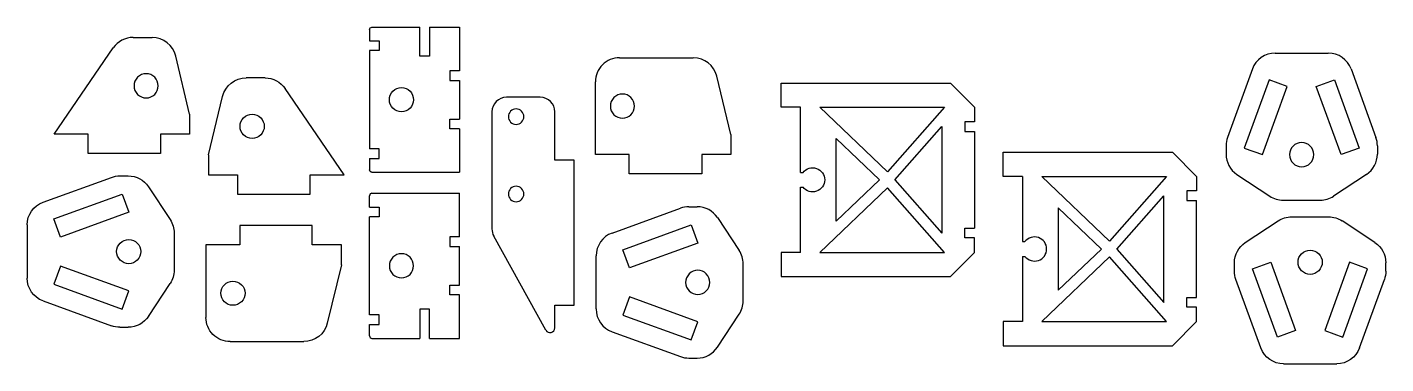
# Model space of a CAD drawing. Extents: x 4 to 285, y 29 to 99.
import ezdxf

# ---------------------------------------------------------------- set-up
doc = ezdxf.new("R2010")
doc.units = 0
doc.layers.get('0').update_dxf_attribs({"linetype": 'CONTINUOUS'})

msp = doc.modelspace()

# ---------------------------------------------------------------- linework, layer by layer
for points in [[(75.17, 98.58, -0.414214), (75.67, 99.08), (85.57, 99.08)], [(26.31, 96.95, 0.247535), (22.18, 94.77)], [(37.98, 81.06), (35.09, 93.11, 0.346735), (30.23, 96.95)], [(126.87, 92.75, 0.414214), (121.87, 87.75)], [(149.87, 76.86), (146.98, 88.92, 0.346735), (142.12, 92.75)], [(262.41, 93.72, 0.315299), (257.71, 90.43), (252.57, 76.28, 0.087489), (252.26, 74.57)], [(278.11, 90.43, 0.315299), (273.41, 93.72)], [(41.9, 72.69), (44.8, 84.74, -0.346735), (49.66, 88.58)], [(53.58, 88.58, -0.247535), (57.71, 86.4)], [(111.61, 36.43, 0.774955), (113.48, 36.91), (113.48, 41.58), (117.48, 41.58), (117.48, 71.58), (113.48, 71.58), (113.48, 81.58, 0.414214), (110.48, 84.58), (103.48, 84.58, 0.414214), (100.48, 81.58), (100.48, 57.35, 0.126789), (100.86, 55.9)], [(283.56, 74.57, 0.087489), (283.26, 76.28)], [(252.26, 74.57), (252.26, 72.82, 0.251784), (254.51, 68.65), (261.31, 64.15, 0.147089), (264.07, 63.32), (271.75, 63.32, 0.147089), (274.51, 64.15)], [(281.32, 68.65, 0.251784), (283.56, 72.82)], [(4.38, 58.18, -0.315299), (7.67, 62.88), (21.82, 68.03, -0.087489), (23.53, 68.33)], [(23.53, 68.33), (25.28, 68.33, -0.251784), (29.45, 66.09), (33.95, 59.28, -0.147089), (34.78, 56.52), (34.78, 48.84, -0.147089), (33.95, 46.08)], [(75.67, 69.08, -0.414214), (75.17, 69.58)], [(164.8, 69.04, -0.716291), (169.28, 67.52, -0.716291), (164.8, 65.99)], [(75.67, 64.74, 0.414214), (75.17, 64.24)], [(141.18, 61.96, 0.087489), (139.47, 61.65)], [(147.1, 59.71, 0.251784), (142.93, 61.96)], [(254.01, 48.62), (254.01, 50.37, -0.251784), (256.25, 54.54), (263.06, 59.04, -0.147089), (265.82, 59.87), (273.5, 59.87, -0.147089), (276.26, 59.04)], [(125.32, 56.51, 0.315299), (122.03, 51.81)], [(210.69, 51.69, 0.716291), (215.17, 53.21, 0.716291), (210.69, 54.73)], [(283.06, 54.54, -0.251784), (285.31, 50.37)], [(141.18, 30.66), (142.93, 30.66, 0.251784), (147.1, 32.9), (151.6, 39.71, 0.147089), (152.43, 42.47), (152.43, 50.15, 0.147089), (151.6, 52.91)], [(69.34, 49.96), (66.44, 37.91, -0.346735), (61.58, 34.07)], [(264.16, 29.47, -0.315299), (259.46, 32.76), (254.31, 46.91, -0.087489), (254.01, 48.62)], [(285.31, 48.62, -0.087489), (285, 46.91)], [(7.67, 42.48, -0.315299), (4.38, 47.18)], [(122.03, 40.81, 0.315299), (125.32, 36.11), (139.47, 30.96, 0.087489), (141.18, 30.66)], [(23.53, 37.03, -0.087489), (21.82, 37.34)], [(29.45, 39.28, -0.251784), (25.28, 37.03)], [(46.34, 34.07, -0.414214), (41.34, 39.07)], [(75.17, 35.24, 0.414214), (75.67, 34.74), (85.57, 34.74)], [(279.85, 32.76, -0.315299), (275.16, 29.47)]]:
    msp.add_lwpolyline(points, format="xyb")
for points in [[(75.17, 98.58), (75.17, 96.23)], [(85.57, 93.08), (85.57, 99.08)], [(87.57, 99.08), (87.57, 93.08)], [(87.57, 99.08), (93.77, 99.08), (93.77, 90.08), (91.77, 90.08), (91.77, 88.08), (93.77, 88.08), (93.77, 80.08)], [(26.31, 96.95), (30.23, 96.95)], [(75.17, 96.23), (77.17, 96.23)], [(77.17, 96.23), (77.17, 94.23)], [(9.98, 76.95), (22.18, 94.77)], [(75.17, 94.23), (75.17, 73.93)], [(77.17, 94.23), (75.17, 94.23)], [(87.57, 93.08), (85.57, 93.08)], [(126.87, 92.75), (142.12, 92.75)], [(262.41, 93.72), (273.41, 93.72)], [(278.11, 90.43), (283.26, 76.28)], [(53.58, 88.58), (49.66, 88.58)], [(121.87, 72.75), (121.87, 87.75)], [(164.28, 69.04), (164.28, 82.52), (160.28, 82.52), (160.28, 87.52), (195.28, 87.52), (200.28, 82.52), (200.28, 79.52), (198.28, 79.52), (198.28, 77.52), (200.28, 77.52), (200.28, 57.52)], [(261.15, 88.18), (256.02, 74.08)], [(264.91, 86.81), (261.15, 88.18)], [(69.9, 68.58), (57.71, 86.4)], [(259.78, 72.72), (264.91, 86.81)], [(182.3, 69.16), (168.26, 82.52)], [(168.26, 82.52), (194.06, 82.52)], [(194.06, 82.52), (182.3, 69.16)], [(37.98, 81.06), (37.98, 76.95)], [(91.77, 80.08), (93.77, 80.08)], [(91.77, 78.08), (91.77, 80.08)], [(16.98, 76.95), (9.98, 76.95)], [(16.98, 72.95), (16.98, 76.95)], [(31.98, 76.95), (31.98, 72.95)], [(37.98, 76.95), (31.98, 76.95)], [(93.77, 78.08), (91.77, 78.08)], [(93.77, 78.08), (93.77, 69.08)], [(149.87, 76.86), (149.87, 72.75)], [(171.66, 58.99), (171.66, 76.04)], [(171.66, 76.04), (180.62, 67.52)], [(183.81, 67.52), (193.52, 78.55)], [(193.52, 78.55), (193.52, 56.49)], [(75.17, 71.93), (77.17, 71.93), (77.17, 73.93), (75.17, 73.93)], [(206.17, 73.21), (241.17, 73.21)], [(206.17, 68.21), (206.17, 73.21)], [(241.17, 73.21), (246.17, 68.21)], [(256.02, 74.08), (259.78, 72.72)], [(283.56, 74.57), (283.56, 72.82)], [(31.98, 72.95), (16.98, 72.95)], [(41.9, 72.69), (41.9, 68.58)], [(75.17, 71.93), (75.17, 69.58)], [(128.87, 72.75), (121.87, 72.75)], [(128.87, 68.75), (128.87, 72.75)], [(143.87, 72.75), (143.87, 68.75)], [(149.87, 72.75), (143.87, 72.75)], [(41.9, 68.58), (47.9, 68.58)], [(47.9, 68.58), (47.9, 64.58)], [(62.9, 68.58), (69.9, 68.58)], [(62.9, 64.58), (62.9, 68.58)], [(75.67, 69.08), (93.77, 69.08)], [(143.87, 68.75), (128.87, 68.75)], [(164.28, 69.04), (164.8, 69.04)], [(171.66, 58.99), (180.62, 67.52)], [(183.81, 67.52), (193.52, 56.49)], [(210.17, 68.21), (206.17, 68.21)], [(210.17, 68.21), (210.17, 54.73), (210.69, 54.73)], [(246.17, 68.21), (246.17, 65.21)], [(281.32, 68.65), (274.51, 64.15)], [(75.67, 64.74), (93.77, 64.74)], [(93.77, 55.74), (93.77, 64.74)], [(164.28, 52.52), (164.28, 65.99), (164.8, 65.99)], [(244.17, 65.21), (244.17, 63.21)], [(246.17, 65.21), (244.17, 65.21)], [(9.92, 59.44), (24.01, 64.57)], [(24.01, 64.57), (25.38, 60.81)], [(47.9, 64.58), (62.9, 64.58)], [(75.17, 61.89), (75.17, 64.24)], [(75.17, 61.89), (77.17, 61.89), (77.17, 59.89), (75.17, 59.89)], [(141.18, 61.96), (142.93, 61.96)], [(210.17, 51.69), (210.17, 38.21), (206.17, 38.21), (206.17, 33.21), (241.17, 33.21), (246.17, 38.21), (246.17, 41.21), (244.17, 41.21), (244.17, 43.21), (246.17, 43.21), (246.17, 63.21)], [(229.69, 53.21), (239.41, 64.24)], [(239.41, 42.18), (239.41, 64.24)], [(244.17, 63.21), (246.17, 63.21)], [(11.29, 55.68), (9.92, 59.44)], [(25.38, 60.81), (11.29, 55.68)], [(75.17, 39.59), (75.17, 59.89)], [(125.32, 56.51), (139.47, 61.65)], [(147.1, 59.71), (151.6, 52.91)], [(217.55, 61.74), (217.55, 44.68)], [(217.55, 61.74), (226.51, 53.21)], [(283.06, 54.54), (276.26, 59.04)], [(4.38, 58.18), (4.38, 47.18)], [(48.34, 58.07), (48.34, 54.07)], [(63.34, 58.07), (48.34, 58.07)], [(63.34, 54.07), (63.34, 58.07)], [(198.28, 57.52), (200.28, 57.52)], [(198.28, 55.52), (198.28, 57.52)], [(41.34, 54.07), (41.34, 39.07)], [(48.34, 54.07), (41.34, 54.07)], [(69.34, 54.07), (63.34, 54.07)], [(69.34, 49.96), (69.34, 54.07)], [(87.57, 34.74), (93.77, 34.74), (93.77, 43.74), (91.77, 43.74), (91.77, 45.74), (93.77, 45.74), (93.77, 53.74)], [(91.77, 55.74), (91.77, 53.74)], [(93.77, 55.74), (91.77, 55.74)], [(91.77, 53.74), (93.77, 53.74)], [(111.61, 36.43), (100.86, 55.9)], [(200.28, 55.52), (198.28, 55.52)], [(200.28, 52.52), (200.28, 55.52)], [(122.03, 40.81), (122.03, 51.81)], [(160.28, 52.52), (160.28, 47.52)], [(164.28, 52.52), (160.28, 52.52)], [(195.28, 47.52), (200.28, 52.52)], [(210.17, 51.69), (210.69, 51.69)], [(228.18, 51.57), (214.15, 38.21)], [(217.55, 44.68), (226.51, 53.21)], [(239.95, 38.21), (228.18, 51.57)], [(229.69, 53.21), (239.41, 42.18)], [(257.77, 49.11), (261.53, 50.47)], [(262.9, 35.01), (257.77, 49.11)], [(261.53, 50.47), (266.66, 36.38)], [(285.31, 48.62), (285.31, 50.37)], [(29.45, 39.28), (33.95, 46.08)], [(160.28, 47.52), (195.28, 47.52)], [(279.85, 32.76), (285, 46.91)], [(7.67, 42.48), (21.82, 37.34)], [(128.94, 43.31), (127.57, 39.55)], [(143.03, 38.18), (128.94, 43.31)], [(77.17, 39.59), (75.17, 39.59)], [(77.17, 37.59), (77.17, 39.59)], [(85.57, 40.74), (85.57, 34.74)], [(87.57, 40.74), (85.57, 40.74)], [(87.57, 34.74), (87.57, 40.74)], [(127.57, 39.55), (141.66, 34.42)], [(23.53, 37.03), (25.28, 37.03)], [(75.17, 35.24), (75.17, 37.59)], [(75.17, 37.59), (77.17, 37.59)], [(141.66, 34.42), (143.03, 38.18)], [(214.15, 38.21), (239.95, 38.21)], [(46.34, 34.07), (61.58, 34.07)], [(266.66, 36.38), (262.9, 35.01)], [(264.16, 29.47), (275.16, 29.47)]]:
    msp.add_lwpolyline(points)
for points in [[(26.48, 86.95, 0.414214), (28.98, 84.45, 0.414214), (31.48, 86.95, 0.414214), (28.98, 89.45, 0.414214)], [(79.27, 84.08, -0.414214), (81.77, 86.58, -0.414214), (84.27, 84.08, -0.414214), (81.77, 81.58, -0.414214)], [(124.96, 82.75, 0.414214), (127.46, 80.25, 0.414214), (129.96, 82.75, 0.414214), (127.46, 85.25, 0.414214)], [(103.88, 80.58, 0.414214), (105.48, 78.98, 0.414214), (107.08, 80.58, 0.414214), (105.48, 82.18, 0.414214)], [(53.4, 78.58, -0.414214), (50.9, 76.08, -0.414214), (48.4, 78.58, -0.414214), (50.9, 81.08, -0.414214)], [(267.91, 75.22, 0.414214), (265.41, 72.72, 0.414214), (267.91, 70.22, 0.414214), (270.41, 72.72, 0.414214)], [(103.88, 64.58, 0.414214), (105.48, 62.98, 0.414214), (107.08, 64.58, 0.414214), (105.48, 66.18, 0.414214)], [(22.88, 52.68, -0.414214), (25.38, 55.18, -0.414214), (27.88, 52.68, -0.414214), (25.38, 50.18, -0.414214)], [(79.27, 49.74, 0.414214), (81.77, 47.24, 0.414214), (84.27, 49.74, 0.414214), (81.77, 52.24, 0.414214)], [(269.66, 47.97, -0.414214), (267.16, 50.47, -0.414214), (269.66, 52.97, -0.414214), (272.16, 50.47, -0.414214)], [(140.53, 46.31, 0.414214), (143.03, 43.81, 0.414214), (145.53, 46.31, 0.414214), (143.03, 48.81, 0.414214)], [(44.43, 44.07, -0.414214), (46.93, 46.57, -0.414214), (49.43, 44.07, -0.414214), (46.93, 41.57, -0.414214)]]:
    msp.add_lwpolyline(points, format="xyb", close=True)
for points in [[(270.91, 86.81), (274.67, 88.18), (279.8, 74.08), (276.04, 72.72)], [(228.18, 54.85), (214.15, 68.21), (239.95, 68.21)], [(182.3, 65.87), (168.26, 52.52), (194.06, 52.52)], [(128.94, 49.31), (127.57, 53.07), (141.66, 58.2), (143.03, 54.44)], [(11.29, 49.68), (9.92, 45.92), (24.01, 40.79), (25.38, 44.55)], [(272.66, 36.38), (276.42, 35.01), (281.55, 49.11), (277.79, 50.47)]]:
    msp.add_lwpolyline(points, close=True)

doc.saveas('drawing.dxf')
